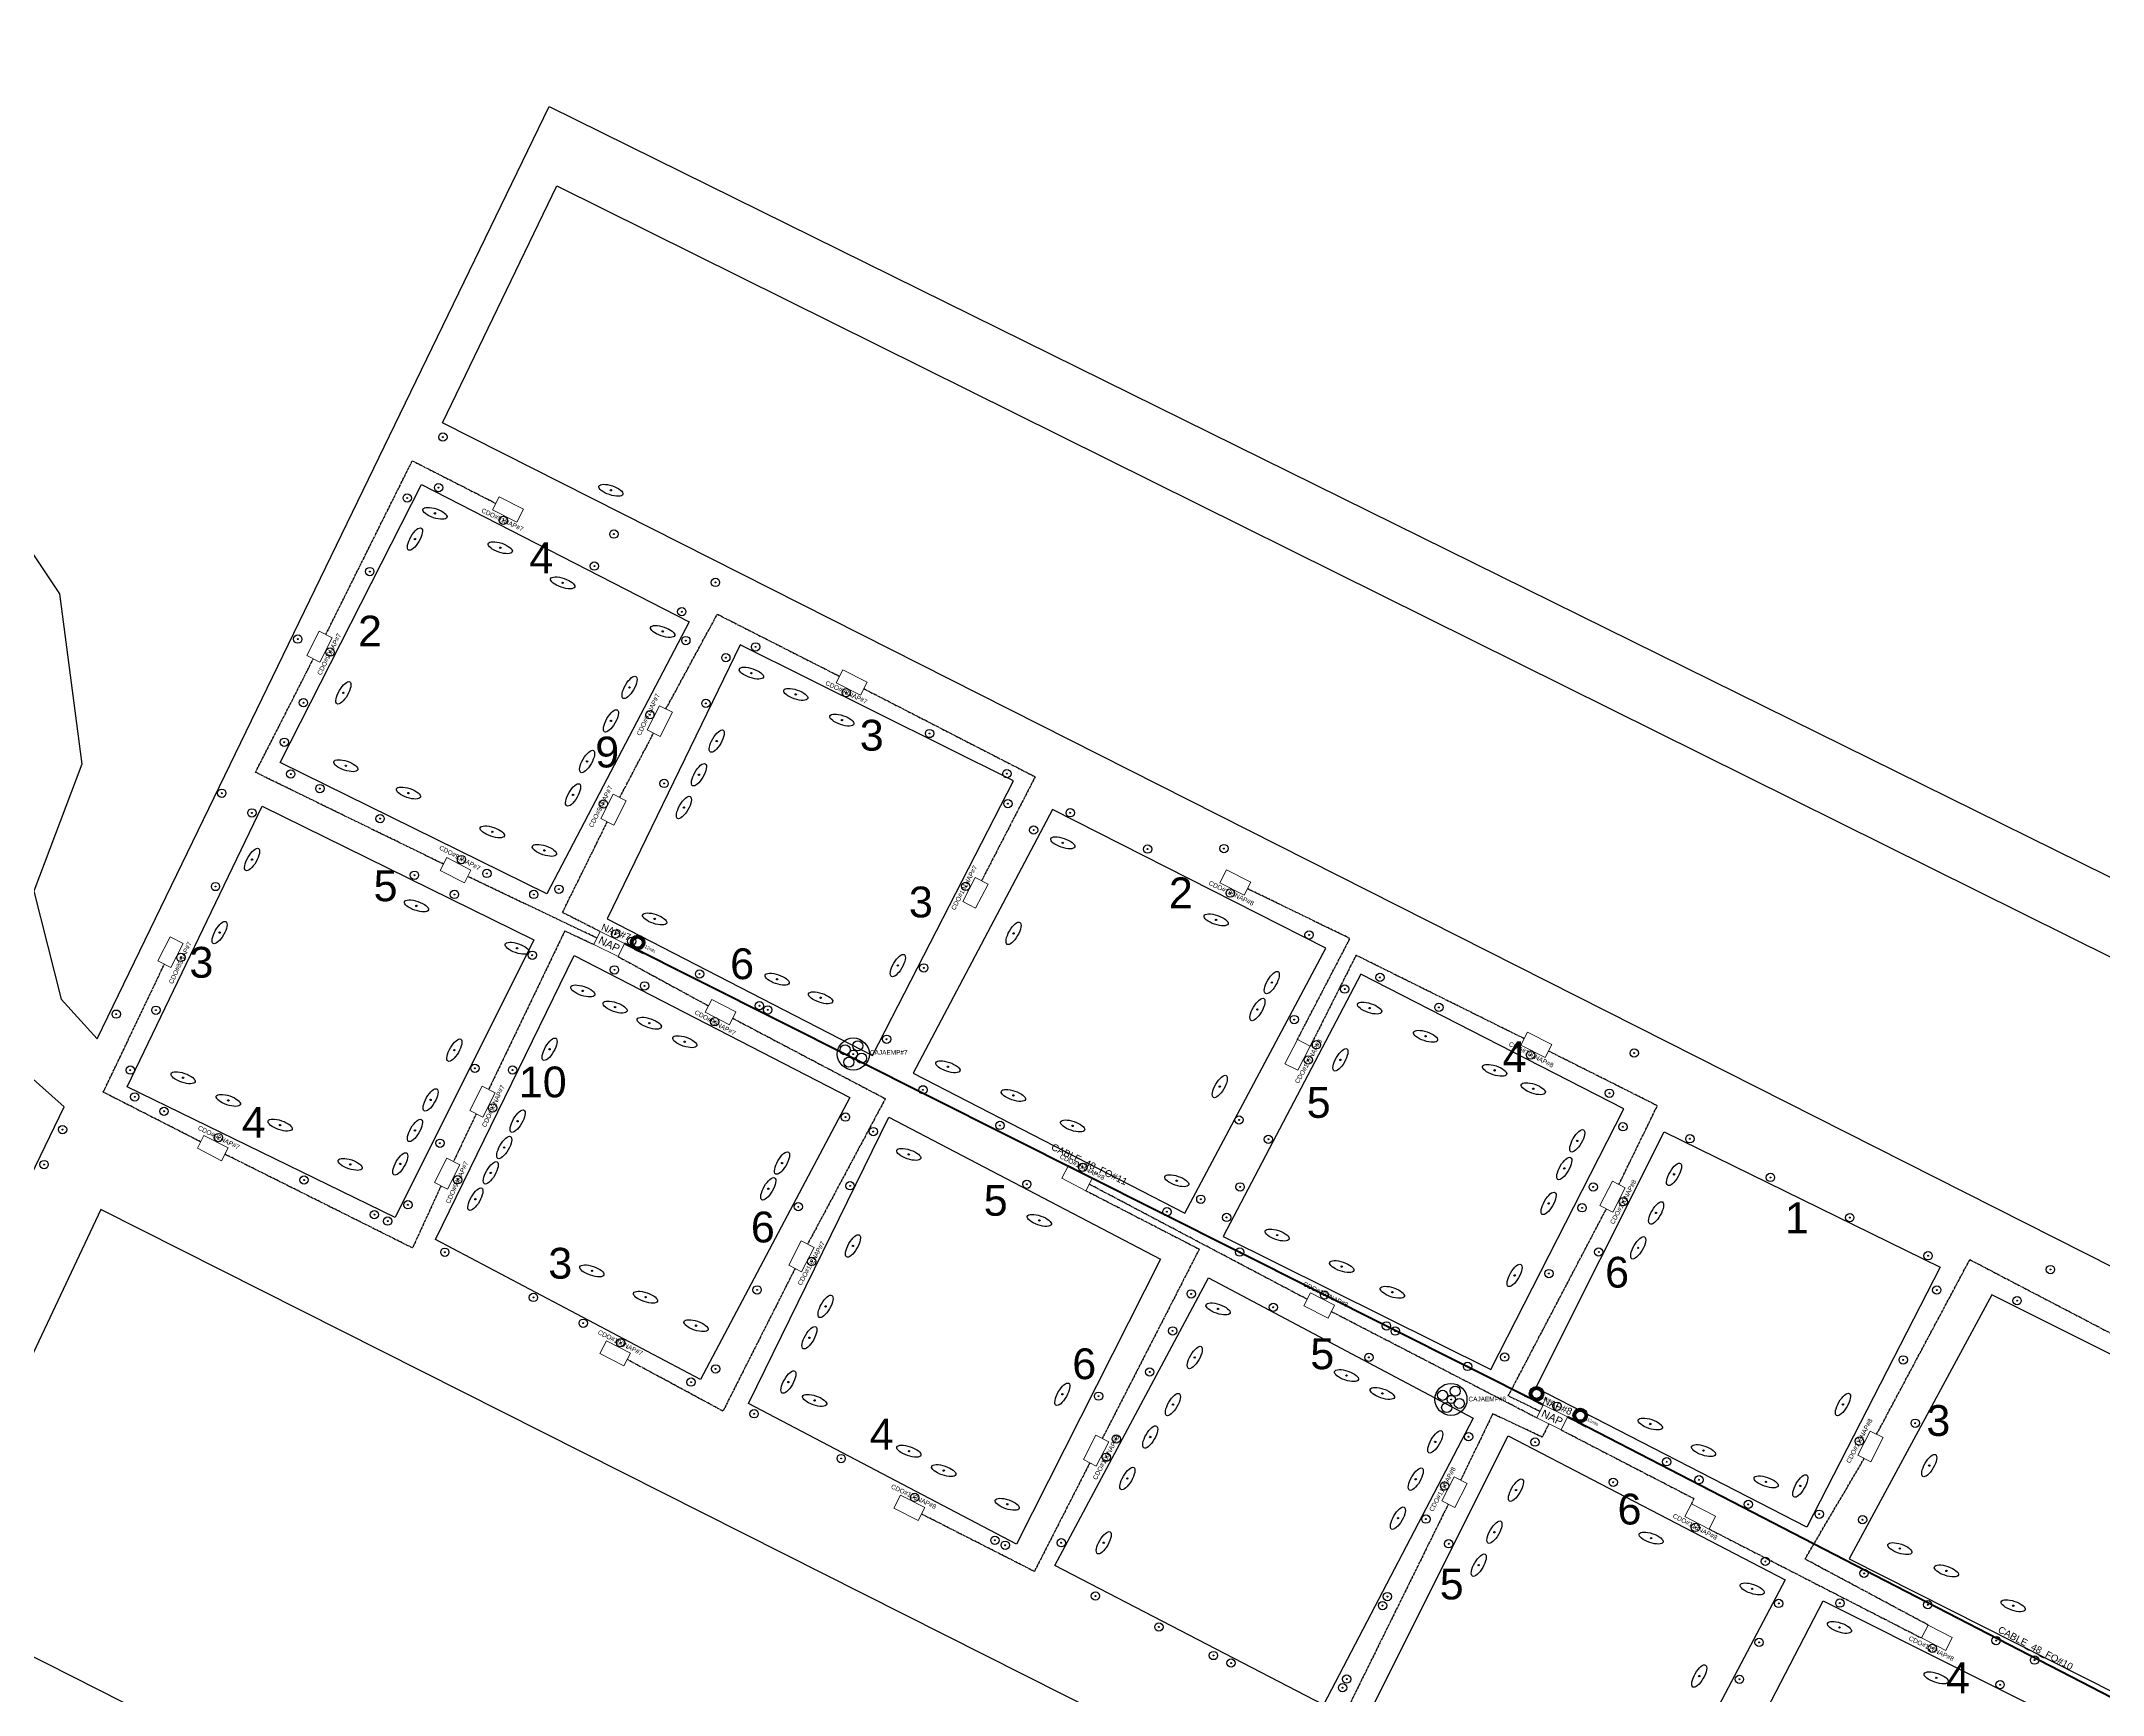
# Model space of a CAD drawing. Header units: metres. Extents: x 401117 to 403455, y 6344775 to 6346412.
# Drawn here: x 401949 to 402619, y 6345805 to 6346342 of the extents above; entities that cross this region are included whole.
import ezdxf
from ezdxf.enums import TextEntityAlignment as Align

# ---------------------------------------------------------------- set-up
doc = ezdxf.new("R2010")
doc.units = ezdxf.units.M
doc.header["$MEASUREMENT"] = 0
doc.linetypes.add('PHANTOM2', pattern=[1.25, 0.625, -0.125, 0.125, -0.125, 0.125, -0.125])
for name, color, linetype, lineweight in [('CDO', 10, 'Continuous', 20), ('Cluster', 62, 'Continuous', 30), ('Fibra_48_pelos_Diseño', 32, 'Continuous', 40), ('Fibra_CDO_a_CDO', 12, 'PHANTOM2', 30), ('Fibra_NAP_a_CDO', 52, 'PHANTOM2', 30), ('NAP', 102, 'Continuous', 20)]:
    doc.layers.add(name, color=color, linetype=linetype, lineweight=lineweight)
for name, color, linetype in [('CDO_name', 1, 'Continuous'), ('Empalmes', 212, 'Continuous'), ('HP_por_cuadra', 4, 'Continuous'), ('ID_CABLE', 7, 'Continuous'), ('Manzanas', 7, 'Continuous'), ('NAP_name', 102, 'Continuous'), ('Postes', 5, 'Continuous'), ('Propiedades_Servicio', 104, 'Continuous')]:
    doc.layers.add(name, color=color, linetype=linetype)
doc.layers.get('0').off()
doc.layers.get('Cluster').off()
doc.styles.get("Standard").update_dxf_attribs({"font": 'arial.ttf'})

# ---------------------------------------------------------------- blocks, each defined once
blk = doc.blocks.new('Postes')
at = {"layer": 'Postes'}
for radius in [1.35, 0.15]:
    blk.add_circle((0, 0), radius, dxfattribs=at)
blk = doc.blocks.new('HP')
blk.add_point((0, 0))
at = {"layer": 'Propiedades_Servicio'}
blk.add_circle((0, 0), 0.219, dxfattribs=at)
blk.add_ellipse((0, 0), major_axis=(2.06, 3.57), ratio=0.36506, dxfattribs=at)
blk = doc.blocks.new('HP_contador')
at = {"layer": 'HP_por_cuadra'}
blk.add_attdef('8', (-3.87, -5.87), '', height=10, dxfattribs=at)
blk = doc.blocks.new('Empalmes')
at = {"layer": 'Empalmes'}
for centre, radius in [((0, 0), 5.2), ((-3.01, -0.04), 1.64), ((0.04, 3.01), 1.64), ((3.01, 0.04), 1.64), ((-0.04, -3.01), 1.64)]:
    blk.add_circle(centre, radius, dxfattribs=at)
blk.add_point((0.01, 0), dxfattribs=at)
blk.add_point((0.01, 0), dxfattribs=at)
blk = doc.blocks.new('CDO')
at = {"layer": 'CDO'}
blk.add_lwpolyline([(-4.34, 2.51), (4.48, 2.35), (4.39, -2.37), (-4.43, -2.2)], close=True, dxfattribs=at)
at = {"layer": 'CDO', "color": 7, "flags": 2}
blk.add_attdef('CDO', (-3.67, -1.17), '', height=2.5, rotation=359.58865, dxfattribs=at)
blk = doc.blocks.new('NAP')
at = {"layer": 'NAP'}
blk.add_lwpolyline([(-4.46, -2.27), (4.36, -2.45), (4.46, 2.27), (-4.36, 2.45), (-4.46, -2.27)], dxfattribs=at)
at = {"layer": 'NAP', "color": 7}
blk.add_attdef('NAP', text='', height=2.5, rotation=359.05543, dxfattribs=at).set_placement((0.01, -1.26), align=Align.CENTER)
blk = doc.blocks.new('Ganancias')
for points in [[(0, -2.24), (-3.17, -2.3)], [(0, -1.58), (1.13, -1.51)], [(1.19, -1.91), (0, -1.88)], [(0, -2.24), (3.29, -2.28)]]:
    blk.add_lwpolyline(points)
for radius in [2.24, 1.88, 1.58]:
    blk.add_circle((0, 0), radius)
blk.add_attdef('10MTS', text='', height=1).set_placement((4.57, 0.44), align=Align.TOP_CENTER)
blk = doc.blocks.new('ACMAP_ANN_TEMPLATE_NAME_CAJA_DE_EMPALMES')
blk.add_attdef('NAME_CAJA_EMPALME', text='', height=1.5).set_placement((0, 0), align=Align.BOTTOM_LEFT)
blk = doc.blocks.new('ACMAP_ANN_TEMPLATE_NAME_CABLE')
blk.add_attdef('CABLE', text='', height=1.5).set_placement((0, 0), align=Align.MIDDLE)
blk = doc.blocks.new('ACMAP_ANN_TEMPLATE_NAME_CAJA_CDO')
at = {"layer": 'CDO_name'}
blk.add_attdef('NAME_CDO', text='', height=1.5, dxfattribs=at).set_placement((0, 0), align=Align.TOP_CENTER)
blk = doc.blocks.new('ACMAP_ANN_TEMPLATE_NAME_CAJA_NAP')
at = {"layer": 'NAP_name'}
blk.add_attdef('NAP', text='', height=1.5, dxfattribs=at).set_placement((0, 0), align=Align.TOP_CENTER)

msp = doc.modelspace()

# ---------------------------------------------------------------- linework, layer by layer
at = {"layer": 'Fibra_48_pelos_Diseño'}
for points in [[(402437.16, 6345899.17), (402138.88, 6346048.94)], [(402748.42, 6345738.63), (402445.07, 6345895.27)]]:
    msp.add_lwpolyline(points, dxfattribs=at)
at = {"layer": 'Fibra_CDO_a_CDO'}
for points in [[(402041.84, 6346149.29), (402069.93, 6346205.73), (402097.1, 6346191.89)], [(402152.31, 6346125.13), (402168.99, 6346155.9), (402208.67, 6346135.75)], [(402080.07, 6346074.76), (402019.02, 6346104.55), (402037.81, 6346141.44)], [(402216.53, 6346131.74), (402272.2, 6346103.11), (402254.78, 6346069.35)], [(402137.29, 6346096.36), (402148.28, 6346117.28)], [(402357.33, 6346017.81), (402374.41, 6346050.6), (402341.12, 6346066.8)], [(402001.21, 6345984.58), (401969.6, 6346000.71), (401989.42, 6346042.26)], [(402430.99, 6346018.08), (402376.38, 6346045.17), (402361.53, 6346015.65)], [(402173.97, 6346024.71), (402223.53, 6345998.6), (402198.28, 6345951.35)], [(402461.72, 6345970.7), (402474.24, 6345996.3), (402438.85, 6346014.07)], [(402090.7, 6345993.7), (402083.3, 6345978.17)], [(402079.27, 6345970.32), (402070, 6345950.12), (402009.07, 6345980.57)], [(402288.68, 6345968.72), (402325.48, 6345949.74), (402293.99, 6345888.25)], [(402360.51, 6345933.45), (402289.75, 6345970.82)], [(402194.25, 6345943.5), (402170.82, 6345897.14), (402139.73, 6345913.91)], [(402545.44, 6345889.61), (402575.7, 6345946.33), (402642.58, 6345911.41)], [(402289.96, 6345880.4), (402271.94, 6345845.08), (402235.25, 6345863.75)], [(402562.16, 6345827.69), (402522.19, 6345849.1), (402541.41, 6345881.76)], [(402406.33, 6345866.91), (402371.11, 6345795.47), (402428.4, 6345767.57)], [(402491.01, 6345858.87), (402560.01, 6345823.48)]]:
    msp.add_lwpolyline(points, dxfattribs=at)
at = {"layer": 'Fibra_NAP_a_CDO'}
for points in [[(402130.97, 6346052.84), (402118.71, 6346059.06), (402133.26, 6346088.51)], [(402129.93, 6346050.73), (402087.93, 6346070.75)], [(402128.88, 6346048.61), (402119.42, 6346053.04), (402094.73, 6346001.55)], [(402136.8, 6346044.71), (402166.11, 6346028.73)], [(402436.11, 6345897.06), (402425.82, 6345902.08), (402457.69, 6345962.85)], [(402435.07, 6345894.94), (402368.37, 6345929.44)], [(402439.03, 6345892.99), (402436.81, 6345888.74), (402420.8, 6345896.27), (402410.36, 6345874.76)], [(402442.99, 6345891.04), (402486.1, 6345868.75), (402485.3, 6345867.08)]]:
    msp.add_lwpolyline(points, dxfattribs=at)
at = {"layer": 'Manzanas'}
for p, q in [((401955.88, 6346030.92), (401967.62, 6346018.01)), ((401925.7, 6345931.52), (401956.9, 6345995.9))]:
    msp.add_line(p, q, dxfattribs=at)
for points in [[(401967.62, 6346018.01), (402114.37, 6346320.78), (402920.55, 6345922.81), (403029.13, 6346341.96)], [(402116.92, 6346294.97), (402919.82, 6345896.52), (402894.17, 6345806.34), (402079.72, 6346218.03), (402116.92, 6346294.97)], [(401893.63, 6346255.04), (401955.36, 6346162.53), (401962.67, 6346107.18), (401947.03, 6346065.96), (401955.88, 6346030.92)], [(402159.79, 6346153.47), (402113.59, 6346065.12), (402027.01, 6346107.77), (402072.93, 6346198.03), (402159.79, 6346153.47)], [(402265.11, 6346101.75), (402176.44, 6346145.97), (402133.16, 6346056.98), (402219.35, 6346012.59), (402265.11, 6346101.75)], [(401977.35, 6346002.42), (402021.22, 6346093.61), (402109.37, 6346050.14), (402064.36, 6345959.98), (401977.35, 6346002.42)], [(402320.79, 6345961.41), (402366.62, 6346047.42), (402277.86, 6346092.48), (402232.57, 6346006.83), (402320.79, 6345961.41)], [(401956.9, 6345995.9), (401895.71, 6346050.43)], [(402212.06, 6345999.01), (402163.47, 6345907.42), (402077.52, 6345952.92), (402122.48, 6346045.11), (402212.06, 6345999.01)], [(402463.32, 6345995.28), (402377.92, 6346039.01), (402333.24, 6345953.82), (402420.11, 6345910.62), (402463.32, 6345995.28)], [(402312.89, 6345946.47), (402266.12, 6345853.93), (402179.14, 6345899.57), (402224.72, 6345992.6), (402312.89, 6345946.47)], [(402566.09, 6345943.91), (402522.82, 6345859.49), (402434.75, 6345904.72), (402476.5, 6345987.87), (402566.09, 6345943.91)], [(401909.25, 6345836.38), (402292.07, 6345642.57), (402291.64, 6345685.71), (402325.83, 6345718.15), (402293.67, 6345740.89), (402293.42, 6345766.42), (402334.01, 6345778.54), (401968.8, 6345962.61), (401909.25, 6345836.38)], [(402414.45, 6345894.86), (402365.86, 6345801.75), (402278.53, 6345847.04), (402328.5, 6345940.45), (402414.45, 6345894.86)], [(402667.72, 6345892.49), (402582.86, 6345934.92), (402536.57, 6345849.2), (402623.28, 6345805.31), (402667.72, 6345892.49)], [(402468.52, 6345752.99), (402380.1, 6345797.91), (402425.77, 6345889.1), (402515.7, 6345842.33), (402468.52, 6345752.99)], [(402617.5, 6345790.68), (402571.32, 6345701.43), (402482.19, 6345747.02), (402528.03, 6345835.54), (402617.5, 6345790.68)]]:
    msp.add_lwpolyline(points, dxfattribs=at)

# ---------------------------------------------------------------- block references
at = {"layer": 'CDO'}
for p, rotation in [((402100.97, 6346189.83), 334.0033842044514), ((402039.88, 6346145.31), 63.90027198787766), ((402212.54, 6346133.69), 334.0033842044514), ((402150.35, 6346121.15), 63.90027198787766), ((402135.33, 6346092.38), 63.90027198787766), ((402083.94, 6346072.7), 334.0033842044514), ((402252.82, 6346065.37), 63.90027198787766), ((402337.13, 6346068.75), 334.0033842044514), ((401991.49, 6346046.13), 63.90027198787766), ((402169.98, 6346026.67), 334.0033842044514), ((402357.47, 6346012.75), 63.90027198787766), ((402434.87, 6346016.02), 334.0033842044514), ((402092.77, 6345997.57), 63.90027198787766), ((402005.09, 6345982.52), 334.0033842044514), ((402081.34, 6345974.19), 63.90027198787766), ((402285.77, 6345972.77), 334.0033842044514), ((402459.76, 6345966.73), 63.90027198787766), ((402196.32, 6345947.37), 63.90027198787766), ((402364.39, 6345931.39), 334.0033842044514), ((402135.75, 6345915.86), 334.0033842044514), ((402292.03, 6345884.27), 63.90027198787766), ((402543.48, 6345885.63), 63.90027198787766), ((402408.4, 6345870.78), 63.90027198787766), ((402231.27, 6345865.7), 334.0033842044514), ((402488.1, 6345862.92), 334.0033842044514), ((402564.96, 6345823.52), 334.0033842044514)]:
    msp.add_blockref('CDO', p, dxfattribs=dict(at, rotation=rotation))
at = {"layer": 'CDO_name'}
for p, rotation, values in [((402099.53, 6346187.24), 334.5606154056032, {'NAME_CDO': 'CDO#91NAP#7'}), ((402042.28, 6346143.25), 63.41026709697108, {'NAME_CDO': 'CDO#90NAP#7'}), ((402145.86, 6346123.63), 64.58812635120557, {'NAME_CDO': 'CDO#97NAP#7'}), ((402211.22, 6346131.21), 334.5441509291807, {'NAME_CDO': 'CDO#98NAP#7'}), ((402130.45, 6346093.79), 63.92208245548957, {'NAME_CDO': 'CDO#96NAP#7'}), ((402085.73, 6346077.45), 331.5829225831308, {'NAME_CDO': 'CDO#93NAP#7'}), ((402248.47, 6346067.44), 62.70715884678528, {'NAME_CDO': 'CDO#101NAP#7'}), ((402336.23, 6346065.99), 334.383094369708, {'NAME_CDO': 'CDO#105NAP#8'}), ((401993.88, 6346043.04), 64.95944611424605, {'NAME_CDO': 'CDO#89NAP#7'}), ((402168.64, 6346023.92), 331.2153034882957, {'NAME_CDO': 'CDO#99NAP#7'}), ((402360.27, 6346011.07), 61.23421827366459, {'NAME_CDO': 'CDO#107NAP#8'}), ((402433.62, 6346013.56), 333.02913042552, {'NAME_CDO': 'CDO#109NAP#8'}), ((402095.56, 6345996.5), 65.11270236838891, {'NAME_CDO': 'CDO#95NAP#7'}), ((402007.44, 6345986.68), 333.459635670871, {'NAME_CDO': 'CDO#92NAP#7'}), ((402083.78, 6345971.71), 65.6356785027365, {'NAME_CDO': 'CDO#94NAP#7'}), ((402287.81, 6345977.07), 333.0972807445025, {'NAME_CDO': 'CDO#104NAP#8'}), ((402462.49, 6345965.43), 62.25600391939628, {'NAME_CDO': 'CDO#110NAP#8'}), ((402198.81, 6345945.5), 60.91911086557574, {'NAME_CDO': 'CDO#102NAP#7'}), ((402366.85, 6345935.71), 333.8628511932314, {'NAME_CDO': 'CDO#108NAP#8'}), ((402137.84, 6345920.03), 333.4596610113538, {'NAME_CDO': 'CDO#100NAP#7'}), ((402539.17, 6345887.85), 62.27500849572829, {'NAME_CDO': 'CDO#115NAP#8'}), ((402294.55, 6345882.42), 61.96522427629895, {'NAME_CDO': 'CDO#106NAP#8'}), ((402403.79, 6345872.13), 62.15043779045083, {'NAME_CDO': 'CDO#111NAP#8'}), ((402233.07, 6345870.07), 334.5264438537669, {'NAME_CDO': 'CDO#103NAP#8'}), ((402486.85, 6345860.29), 332.266929126429, {'NAME_CDO': 'CDO#113NAP#8'}), ((402563.53, 6345820.73), 334.1177963952792, {'NAME_CDO': 'CDO#117NAP#8'})]:
    msp.add_blockref('ACMAP_ANN_TEMPLATE_NAME_CAJA_CDO', p, dxfattribs=dict(at, rotation=rotation)).add_auto_attribs(values)
at = {"layer": 'Cluster', "rotation": 334.9351310527323}
for p in [(402133.88, 6346048.78), (402440.07, 6345895.11)]:
    msp.add_blockref('NAP', p, dxfattribs=at).add_auto_attribs({'NAP': 'NAP'})
at = {"layer": 'Empalmes'}
for p, rotation in [((402213.15, 6346013.1), 332.4214781942652), ((402407.22, 6345900.96), 333.3169773599031)]:
    msp.add_blockref('Empalmes', p, dxfattribs=dict(at, rotation=rotation))
for p, values in [((402218.53, 6346012.41), {'NAME_CAJA_EMPALME': 'CAJAEMP#7'}), ((402412.9, 6345899.87), {'NAME_CAJA_EMPALME': 'CAJAEMP#6'})]:
    msp.add_blockref('ACMAP_ANN_TEMPLATE_NAME_CAJA_DE_EMPALMES', p, dxfattribs=at).add_auto_attribs(values)
at = {"layer": 'Fibra_48_pelos_Diseño', "rotation": 333.5205212744322}
for p in [(402143.12, 6346049.3), (402435, 6345902.76), (402449.19, 6345895.71)]:
    msp.add_blockref('Ganancias', p, dxfattribs=at).add_auto_attribs({'10MTS': '12mts'})
at = {"layer": 'ID_CABLE', "color": 7, "xscale": 1.5, "yscale": 1.5, "zscale": 1.5}
for p, rotation, values in [((402289.66, 6345977.03), 334.1149747182019, {'CABLE': 'CABLE_48_FO#11'}), ((402596.91, 6345819.92), 332.3254733888851, {'CABLE': 'CABLE_48_FO#10'})]:
    msp.add_blockref('ACMAP_ANN_TEMPLATE_NAME_CABLE', p, dxfattribs=dict(at, rotation=rotation)).add_auto_attribs(values)
at = {"layer": 'NAP_name', "xscale": 1.5, "yscale": 1.5, "zscale": 1.5}
for p, rotation, values in [((402136.54, 6346053.69), 338.4257935877732, {'NAP': 'NAP#7'}), ((402442.31, 6345899.83), 336.2407829272796, {'NAP': 'NAP#8'})]:
    msp.add_blockref('ACMAP_ANN_TEMPLATE_NAME_CAJA_NAP', p, dxfattribs=dict(at, rotation=rotation)).add_auto_attribs(values)
at = {"layer": 'Postes'}
for p in [(402079.88, 6346213.43), (402068.28, 6346193.64), (402078.47, 6346197.01), (402099.5, 6346186.38), (402135.4, 6346181.91), (402056.14, 6346169.76), (402129.05, 6346171.52), (402168.37, 6346166.23), (402157.43, 6346156.72), (402032.75, 6346147.83), (402158.76, 6346147.35), (402043.24, 6346143.6), (402171.75, 6346141.79), (402034.58, 6346127.18), (402165.26, 6346126.96), (402210.86, 6346130.42), (402147.07, 6346123.25), (402028.37, 6346114.34), (402237.91, 6346117.17), (402030.48, 6346104.01), (402151.69, 6346100.96), (402263, 6346104.13), (402008.06, 6346097.78), (402039.92, 6346099.29), (402132.02, 6346094.27), (402263.33, 6346094.4), (402017.84, 6346091.38), (402059.47, 6346089.53), (402283.58, 6346091.44), (402271.71, 6346085.82), (402333.51, 6346079.8), (402085.91, 6346076.25), (402308.71, 6346079.64), (402006.03, 6346067.49), (402070.62, 6346071.14), (402094.16, 6346071.72), (402117.54, 6346066.62), (402249.65, 6346067.54), (402083.61, 6346064.9), (402109.4, 6346064.9), (402335.53, 6346065.36), (402135.92, 6346052.05), (402141.15, 6346049.69), (402361.14, 6346051.76), (401994.79, 6346044.46), (402108.91, 6346045.18), (402135.59, 6346040.43), (402236.04, 6346041.07), (402145.36, 6346035.21), (402163.23, 6346039.08), (402372.7, 6346034.19), (402384.16, 6346037.98), (401986.68, 6346027.33), (402182.65, 6346028.78), (402185.35, 6346027.44), (402403.31, 6346028.25), (401973.79, 6346026.04), (402168.14, 6346023.57), (402356.31, 6346024.29), (402213.1, 6346013.04), (402223.97, 6346017.9), (402363.55, 6346016.1), (402433.08, 6346012.75), (402466.71, 6346013.41), (401978.36, 6346007.86), (402090.25, 6346008.46), (402102.49, 6346007.9), (402360.88, 6346011.15), (402235.77, 6346001.47), (402458.69, 6346000.37), (401979.8, 6345999.19), (401989.32, 6345994.49), (402095.99, 6345995.62), (401956.37, 6345988.55), (402006.99, 6345985.98), (402210.59, 6345992.61), (402219.64, 6345987.92), (402260.77, 6345989.89), (402338.39, 6345991.69), (402463.06, 6345989.48), (402078.92, 6345984.13), (402347.92, 6345985.41), (402484.81, 6345985.58), (401950.36, 6345977.21), (402287.59, 6345976.32), (402510.96, 6345973.01), (402034.78, 6345972.18), (402084.67, 6345972.26), (402212.07, 6345970.3), (402269.49, 6345970.8), (402325.99, 6345965.94), (402338.76, 6345969.94), (402453.4, 6345969.93), (402057.61, 6345960.94), (402068.53, 6345964.15), (402195.29, 6345963.52), (402314.96, 6345961.88), (402334.37, 6345960.04), (402449.8, 6345963.16), (402463.17, 6345965.15), (402536.72, 6345959.97), (402061.95, 6345958.85), (402080.5, 6345948.74), (402338.62, 6345948.78), (402455.19, 6345948.81), (402562.17, 6345947.59), (402199.64, 6345945.76), (402439.04, 6345941.82), (402601.87, 6345943.12), (402109.26, 6345934.05), (402181.89, 6345936.52), (402322.86, 6345935.21), (402366.15, 6345934.86), (402564.96, 6345936.46), (402591.04, 6345933.01), (402125.45, 6345925.7), (402349.52, 6345930.86), (402137.59, 6345919.32), (402316.83, 6345923.21), (402386.27, 6345924.81), (402389.12, 6345923.13), (402380.57, 6345914.59), (402424.66, 6345914.68), (402554.07, 6345913.78), (402160.44, 6345906.55), (402168.43, 6345910.86), (402309.39, 6345909.86), (402412.61, 6345911.65), (402292.79, 6345902), (402407.31, 6345900.92), (402180.92, 6345896.28), (402441.69, 6345898.73), (402557.98, 6345893.21), (402298.51, 6345888.1), (402412.93, 6345888.83), (402434.52, 6345887.07), (402539.85, 6345887.41), (402209.2, 6345881.75), (402295.27, 6345882.19), (402477.26, 6345880.69), (402405.12, 6345872.83), (402459.9, 6345874.04), (402487.76, 6345874.86), (402233.03, 6345869.11), (402503.77, 6345866.87), (402399.06, 6345862.08), (402486.59, 6345859.37), (402526.81, 6345863.68), (402540.87, 6345861.88), (402259.11, 6345855.2), (402262.47, 6345853.6), (402280.68, 6345854.4), (402406.48, 6345854.08), (402509.3, 6345848.35), (402541.34, 6345844.47), (402291.75, 6345837.1), (402385, 6345833.99), (402386.57, 6345836.92), (402513.64, 6345834.69), (402533.5, 6345834.81), (402562.04, 6345834.29), (402312.36, 6345827.05), (402507.27, 6345822.05), (402563.54, 6345820.13), (402584.22, 6345822.63), (402330.09, 6345817.79), (402335.79, 6345815.35), (402596.73, 6345816.3), (402372, 6345807.34), (402373.35, 6345810.14), (402500.88, 6345810.06), (402585.55, 6345808.31)]:
    msp.add_blockref('Postes', p, dxfattribs=at)
at = {"layer": 'Postes', "rotation": 90.63791317792537}
msp.add_blockref('Postes', (402181.41, 6346145.31), dxfattribs=at)
at = {"layer": 'Propiedades_Servicio', "rotation": 281.2153719011788}
for p in [(402134.42, 6346196.15), (402077.3, 6346188.66), (402098.5, 6346177.5), (402118.76, 6346166.09), (402151.24, 6346150.3), (402180.05, 6346136.77), (402194.46, 6346129.86), (402209.44, 6346121.52), (402048.35, 6346106.72), (402068.69, 6346097.84), (402095.92, 6346085.24), (402112.83, 6346079.23), (402281.15, 6346081.67), (402071.27, 6346061.2), (402148.64, 6346056.96), (402330.95, 6346056.66), (402103.98, 6346047.44), (402188.4, 6346037.39), (402125.3, 6346033.57), (402202.52, 6346031.35), (402135.79, 6346028.33), (402380.8, 6346028.02), (402146.89, 6346023.11), (402398.96, 6346018.86), (402158.41, 6346017.1), (401995.52, 6346005.38), (402243.87, 6346008.95), (402421.39, 6346007.8), (402010.2, 6345998.05), (402265.13, 6345999.64), (402433.95, 6346001.83), (402027.02, 6345990.01), (402284.35, 6345989.75), (402049.77, 6345977.27), (402231.16, 6345980.5), (402318.17, 6345971.95), (402273.55, 6345959.06), (402350.78, 6345954.32), (402371.73, 6345944.09), (402128.25, 6345942.69), (402145.67, 6345934.14), (402331.59, 6345930.34), (402388.18, 6345935.73), (402162.07, 6345924.89), (402373.29, 6345908.69), (402200.59, 6345900.61), (402384.93, 6345902.88), (402471.95, 6345892.96), (402231.2, 6345884.14), (402489.22, 6345884.34), (402242.49, 6345877.85), (402509.55, 6345874.18), (402263.13, 6345866.89), (402472.23, 6345855.92), (402552.98, 6345852.49), (402568.08, 6345845.26), (402505.02, 6345839.41), (402589.8, 6345833.94), (402533.38, 6345826.91), (402564.79, 6345810.54)]:
    msp.add_blockref('HP', p, dxfattribs=at)
at = {"layer": 'Propiedades_Servicio'}
for p in [(402070.8, 6346180.31), (402140.47, 6346132.14), (402047.55, 6346130.37), (402134.45, 6346121.26), (402168.78, 6346114.71), (402126.71, 6346108.09), (402122.13, 6346097.22), (402163.02, 6346103.78), (402158.12, 6346093.13), (402017.9, 6346076.24), (402007.35, 6346052.53), (402265.17, 6346052.28), (402227.6, 6346041.81), (402349.04, 6346036.28), (402344.38, 6346027.55), (402083.6, 6346014.35), (402114.51, 6346014.63), (402371.33, 6346011.2), (402075.87, 6345998.18), (402332.15, 6346002.53), (402104.13, 6345991.28), (402070.8, 6345988.29), (402448.21, 6345984.9), (402066.02, 6345977.4), (402099.77, 6345982.73), (402189.99, 6345977.69), (402095.41, 6345974.5), (402444.02, 6345975.94), (402479.66, 6345974.03), (402090.41, 6345965.95), (402185.54, 6345969.33), (402438.93, 6345964.59), (402473.84, 6345961.48), (402213.02, 6345950.77), (402468.01, 6345950.16), (402427.87, 6345941.22), (402204.12, 6345931.16), (402198.89, 6345920.97), (402324.03, 6345914.56), (402192.08, 6345906.59), (402281.02, 6345902.62), (402316.91, 6345899.27), (402534.51, 6345899.31), (402309.55, 6345888.74), (402402.11, 6345887.15), (402562.51, 6345879.45), (402302.14, 6345875.27), (402395.78, 6345875.03), (402428.31, 6345871.49), (402520.65, 6345872.84), (402389.98, 6345862.38), (402421.34, 6345857.83), (402294.47, 6345854.4), (402416.25, 6345847.12), (402487.84, 6345811.13)]:
    msp.add_blockref('HP', p, dxfattribs=at)
for p, values in [((402111.81, 6346175.07), {'8': '4'}), ((402056.18, 6346151.3), {'8': '2'}), ((402219.11, 6346117.48), {'8': '3'}), ((402133.21, 6346112.02), {'8': '9'}), ((402061.23, 6346068.58), {'8': '5'}), ((402319.48, 6346066.3), {'8': '2'}), ((402235.07, 6346063.33), {'8': '3'}), ((402001.44, 6346043.75), {'8': '3'}), ((402177.02, 6346043.28), {'8': '6'}), ((402427.84, 6346013.08), {'8': '4'}), ((402108.4, 6346004.9), {'8': '10'}), ((402364.24, 6345998.25), {'8': '5'}), ((402018.45, 6345991.8), {'8': '4'}), ((402259.36, 6345966.46), {'8': '5'}), ((402183.75, 6345957.79), {'8': '6'}), ((402519.54, 6345960.78), {'8': '1'}), ((402117.96, 6345946.03), {'8': '3'}), ((402461.14, 6345943.12), {'8': '6'}), ((402365.41, 6345916.62), {'8': '5'}), ((402288.11, 6345913.39), {'8': '6'}), ((402222.32, 6345890.51), {'8': '4'}), ((402565.46, 6345894.96), {'8': '3'}), ((402465.18, 6345866.2), {'8': '6'}), ((402407.44, 6345841.88), {'8': '5'}), ((402571.83, 6345811.41), {'8': '4'})]:
    msp.add_blockref('HP_contador', p, dxfattribs=at).add_auto_attribs(values)

doc.saveas('drawing.dxf')
